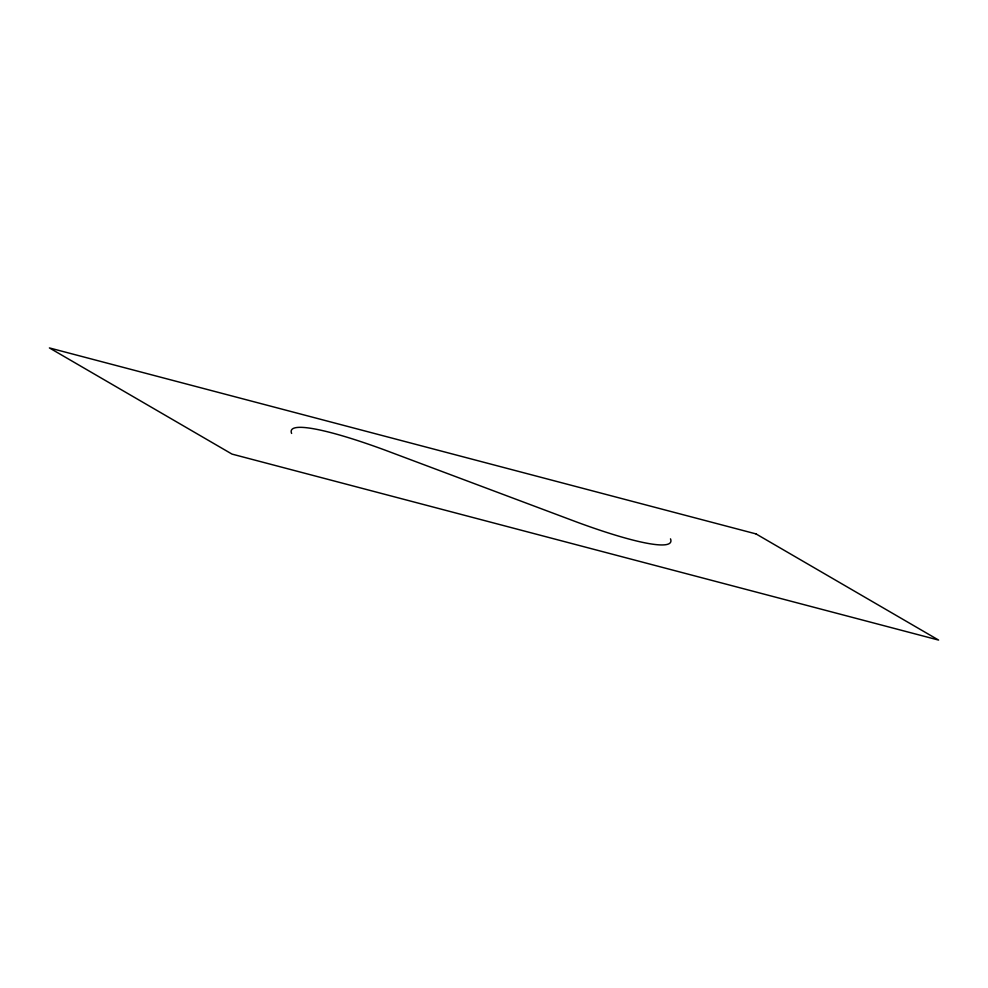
<?xml version="1.0" encoding="UTF-8"?>
<svg xmlns="http://www.w3.org/2000/svg" width="988" height="988" viewBox="0 0 988 988"><rect width="100%" height="100%" fill="white"/><g stroke="black" fill="none" stroke-linecap="round" stroke-linejoin="round"><path stroke-width="1.48" d="M291.621 433.436A156.993 21.032 23.6 0 1 384.925 450.071L577.177 522.207A156.993 21.032 23.6 0 0 670.481 538.843M755.993 533.903L49.4 347.924L232.007 454.097L938.6 640.076L755.993 533.903"/></g></svg>
